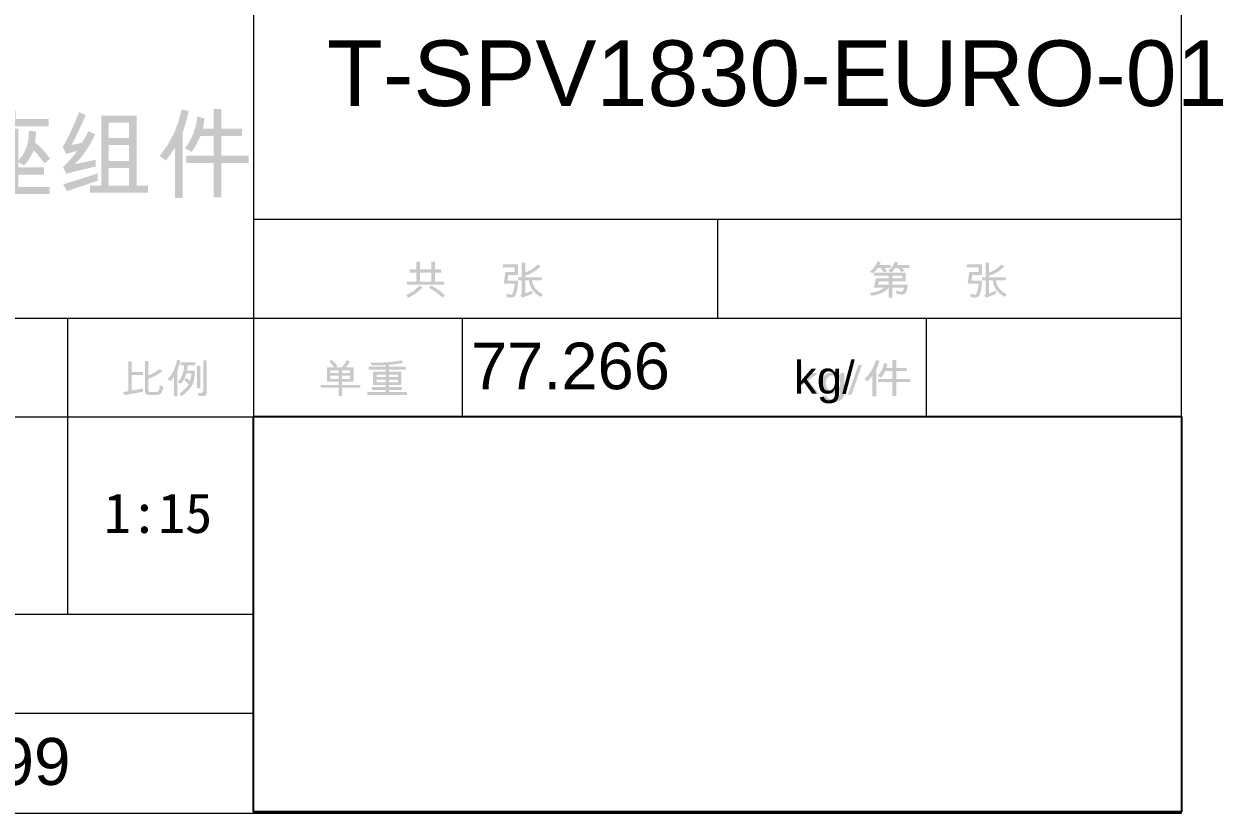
# Model space of a CAD drawing. Header units: millimetres. Extents: x 3 to 294, y 5 to 205.
# Drawn here: x 242.1 to 293.8, y 5.2 to 39.2 of the extents above; entities that cross this region are included whole.
import ezdxf

# ---------------------------------------------------------------- set-up
doc = ezdxf.new("R2010")
doc.units = ezdxf.units.MM
picture_1 = doc.add_image_def('image1.jpg', size_in_pixel=(151, 64))

msp = doc.modelspace()

# ---------------------------------------------------------------- hatches: boundary and pattern name
h = msp.add_hatch(color=7)
h.dxf.hatch_style = 2
h.paths.add_polyline_path([(243.222908, 33.412986), (243.136203, 33.337021), (243.066294, 33.278627), (243.013231, 33.237803), (242.977066, 33.214548), (242.848081, 33.395519), (242.728192, 33.548171), (242.617398, 33.672505), (242.515699, 33.768519), (242.431759, 33.577945), (242.335313, 33.407267), (242.226259, 33.256535), (242.104492, 33.125802), (241.85424, 33.272426), (241.85424, 33.037057), (242.968798, 33.037057), (242.968798, 32.726723), (241.85424, 32.726723), (241.85424, 32.201966), (243.204167, 32.201966), (243.204167, 31.893836), (240.254614, 31.893836), (240.254614, 32.201966), (241.531779, 32.201966), (241.531779, 32.726723), (240.492187, 32.726723), (240.492187, 33.037057), (241.531779, 33.037057), (241.531779, 33.396449), (241.34602, 33.243763), (241.145102, 33.474446), (240.932608, 33.667096), (240.854353, 33.519422), (240.758424, 33.384047), (240.644719, 33.261074), (240.513134, 33.150607), (240.262882, 33.285104), (240.228362, 32.867549), (240.135551, 32.468961), (239.984449, 32.089285), (239.775056, 31.728472), (239.496141, 31.9225), (239.62752, 32.133761), (239.732337, 32.333499), (239.810696, 32.521765), (239.8627, 32.698611), (239.896703, 32.885576), (239.920991, 33.104167), (239.935563, 33.354385), (239.940421, 33.636228), (239.940421, 35.118446), (241.385156, 35.118446), (241.385156, 35.486106), (241.74069, 35.486106), (241.74069, 35.118446), (243.162825, 35.118446), (243.162825, 34.810316), (240.262882, 34.810316), (240.262882, 33.357313), (240.396672, 33.481804), (240.511135, 33.615506), (240.606272, 33.758432), (240.682081, 33.910595), (240.738563, 34.072009), (240.775719, 34.242685), (240.793547, 34.422638), (240.792049, 34.611879), (241.100178, 34.556206), (241.08247, 34.277636), (241.029622, 33.971367), (241.285455, 33.768795), (241.531779, 33.518268), (241.531779, 34.708893), (241.85424, 34.708893), (241.85424, 33.31983), (242.06601, 33.593827), (242.213495, 33.903223), (242.296694, 34.248068), (242.315608, 34.628415), (242.625391, 34.581011), (242.610232, 34.358251), (242.581845, 34.103658), (242.740379, 33.97737), (242.900102, 33.820127), (243.060963, 33.631982)])
h = msp.add_hatch(color=7)
h.paths.add_polyline_path([(245.186337, 33.078398), (244.927179, 33.017446), (244.697478, 32.962746), (244.497231, 32.914299), (244.326441, 32.872106), (244.185106, 32.836165), (244.073226, 32.806477), (243.990802, 32.783041), (243.937834, 32.765859), (243.785147, 33.049184), (243.97933, 33.249791), (244.145091, 33.432416), (244.282326, 33.597057), (244.390933, 33.743715), (244.368936, 33.747237), (244.334433, 33.737169), (244.27926, 33.72183), (244.20352, 33.701271), (244.048559, 33.657587), (243.929566, 33.619691), (243.768611, 33.913489), (243.933976, 34.203204), (244.107608, 34.551521), (244.289509, 34.958542), (244.479679, 35.42437), (244.766862, 35.292079), (244.585805, 34.885187), (244.423041, 34.535191), (244.278675, 34.242143), (244.152808, 34.006093), (244.597639, 34.099249), (244.65934, 34.193291), (244.727037, 34.308366), (244.800727, 34.444421), (244.880412, 34.601406), (245.182478, 34.46746), (244.967608, 34.063557), (244.747156, 33.714225), (244.521123, 33.419462), (244.289509, 33.17927), (245.186337, 33.365581)])
h.paths.add_polyline_path([(247.44191, 31.947304), (244.948763, 31.947304), (244.948763, 32.257638), (245.43273, 32.257638), (245.43273, 35.275542), (246.955738, 35.275542), (246.955738, 32.257638), (247.44191, 32.257638)])
h.paths.add_polyline_path([(246.633277, 34.302096), (246.633277, 34.967413), (245.752986, 34.967413), (245.752986, 34.302096)])
h.paths.add_polyline_path([(246.633277, 33.311562), (246.633277, 34.010503), (245.752986, 34.010503), (245.752986, 33.311562)])
h.paths.add_polyline_path([(246.633277, 32.257638), (246.633277, 33.018315), (245.752986, 33.018315), (245.752986, 32.257638)])
h.paths.add_polyline_path([(245.279492, 32.464344), (243.954371, 32.020065), (243.797274, 32.311106), (244.094983, 32.403116), (244.360556, 32.485669), (244.593999, 32.558766), (244.795318, 32.622405), (244.964521, 32.676588), (245.101613, 32.721314), (245.206601, 32.756583), (245.279492, 32.782395)])
h = msp.add_hatch(color=7)
h.paths.add_polyline_path([(251.78273, 33.227226), (250.6125, 33.227226), (250.6125, 31.748867), (250.279566, 31.748867), (250.279566, 33.227226), (249.097209, 33.227226), (249.097209, 33.547482), (250.279566, 33.547482), (250.279566, 34.390842), (249.707404, 34.390842), (249.53136, 34.026902), (249.339193, 33.708437), (249.043741, 33.857265), (249.247148, 34.166187), (249.405132, 34.499293), (249.517743, 34.856584), (249.585035, 35.238059), (249.876627, 35.145455), (249.854372, 34.913256), (249.812687, 34.713302), (250.279566, 34.713302), (250.279566, 35.550598), (250.6125, 35.550598), (250.6125, 34.713302), (251.493342, 34.713302), (251.493342, 34.390842), (250.6125, 34.390842), (250.6125, 33.547482), (251.78273, 33.547482)])
h.paths.add_polyline_path([(249.198633, 35.46957), (249.140066, 35.196374), (249.0476, 34.859926), (248.936254, 34.508802), (248.936254, 31.724062), (248.615998, 31.724062), (248.615998, 33.898606), (248.225187, 33.332508), (247.95013, 33.526536), (248.285105, 33.98842), (248.554193, 34.476969), (248.757445, 34.992183), (248.894913, 35.534062)])
h = msp.add_hatch(color=7)
h.paths.add_polyline_path([(260.217889, 28.11447), (260.212928, 27.98273), (258.613301, 27.98273), (258.613301, 28.11447), (259.014035, 28.11447), (259.010176, 28.510243), (258.727403, 28.510243), (258.727403, 28.641983), (259.017893, 28.641983), (259.017893, 28.973815), (259.167273, 28.973815), (259.167273, 28.641983), (259.658406, 28.641983), (259.658406, 28.973815), (259.813848, 28.973815), (259.813848, 28.641983), (260.098275, 28.641983), (260.098275, 28.510243), (259.813848, 28.510243), (259.813848, 28.11447)])
h.paths.add_polyline_path([(259.658406, 28.11447), (259.658406, 28.510243), (259.167273, 28.510243), (259.167273, 28.11447)])
h.paths.add_polyline_path([(260.250962, 27.51089), (260.137963, 27.429861), (260.027599, 27.53932), (259.893361, 27.646144), (259.735352, 27.750384), (259.553675, 27.852092), (259.660059, 27.948555), (259.845793, 27.84211), (260.006153, 27.733649), (260.141193, 27.623226)])
h.paths.add_polyline_path([(259.286886, 27.862014), (258.988817, 27.60687), (258.666769, 27.419939), (258.582433, 27.530733), (258.891734, 27.706984), (259.160107, 27.948555)])
h = msp.add_hatch(color=7)
h.paths.add_polyline_path([(280.263332, 28.707027), (279.955202, 28.707027), (280.02252, 28.627652), (280.055524, 28.58135), (279.911656, 28.52237), (279.861978, 28.615318), (279.782121, 28.707027), (279.663058, 28.707027), (279.600289, 28.627721), (279.489977, 28.514101), (279.359339, 28.583003), (279.463208, 28.684194), (279.544134, 28.784404), (279.602115, 28.883683), (279.637151, 28.982083), (279.776609, 28.939088), (279.755525, 28.870118), (279.741882, 28.833806), (280.263332, 28.833806)])
h.paths.add_polyline_path([(279.462416, 28.702066), (279.19232, 28.702066), (279.2965, 28.574735), (279.16476, 28.508589), (279.09696, 28.617316), (279.019239, 28.702066), (278.903484, 28.702066), (278.815358, 28.595681), (278.689612, 28.481028), (278.560628, 28.546623), (278.67783, 28.650088), (278.771468, 28.757118), (278.841541, 28.867766), (278.88805, 28.982083), (279.026956, 28.949561), (279.011246, 28.900365), (278.974039, 28.828845), (279.462416, 28.828845)])
h.paths.add_polyline_path([(280.192776, 27.988242), (280.17934, 27.872168), (280.162184, 27.77692), (280.141307, 27.702445), (280.116709, 27.648693), (280.048013, 27.583237), (279.947485, 27.561601), (279.835864, 27.570283), (279.704399, 27.596328), (279.686761, 27.730824), (279.834004, 27.693135), (279.941973, 27.680664), (279.976011, 27.700508), (280.005914, 27.760039), (280.026998, 27.825082), (280.034026, 27.862014), (279.533523, 27.862014), (279.533523, 27.433719), (279.37808, 27.433719), (279.37808, 27.867526), (279.264478, 27.744855), (279.102197, 27.643112), (278.891133, 27.562351), (278.631183, 27.502621), (278.556218, 27.634362), (278.765301, 27.66877), (278.940277, 27.718215), (279.081147, 27.782647), (279.187911, 27.862014), (278.730953, 27.862014), (278.824109, 28.252825), (279.37808, 28.252825), (279.37808, 28.380707), (278.746939, 28.380707), (278.746939, 28.506936), (280.111748, 28.506936), (280.111748, 28.126597), (279.533523, 28.126597), (279.533523, 27.988242)])
h.paths.add_polyline_path([(279.962368, 28.252825), (279.962368, 28.380707), (279.533523, 28.380707), (279.533523, 28.252825)])
h.paths.add_polyline_path([(279.37808, 27.988242), (279.37808, 28.126597), (278.949235, 28.126597), (278.913957, 27.988242)])
h = msp.add_hatch(color=7)
h.paths.add_polyline_path([(264.474161, 27.552231), (264.376596, 27.459627), (264.19435, 27.575795), (264.033189, 27.739093), (263.914953, 27.942905), (263.861209, 28.180616), (263.709074, 28.180616), (263.709074, 27.611762), (264.007281, 27.726966), (264.007281, 27.590265), (263.578987, 27.426554), (263.490793, 27.525221), (263.5424, 27.554642), (263.559695, 27.593572), (263.559695, 28.180616), (263.400393, 28.180616), (263.400393, 28.306293), (263.559695, 28.306293), (263.559695, 28.929166), (263.709074, 28.929166), (263.709074, 28.498667), (263.995155, 28.645084), (264.254777, 28.859713), (264.36061, 28.76766), (264.202687, 28.629056), (264.041457, 28.517478), (263.876919, 28.432875), (263.709074, 28.375195), (263.709074, 28.306293), (264.417937, 28.306293), (264.417937, 28.180616), (263.997911, 28.180616), (264.040389, 28.001196), (264.133923, 27.836658), (264.278514, 27.687003)])
h.paths.add_polyline_path([(263.400393, 28.157465), (263.389162, 27.958132), (263.358501, 27.755078), (263.313715, 27.586682), (263.261487, 27.491046), (263.191138, 27.446122), (263.092264, 27.430963), (263.016196, 27.436613), (262.918631, 27.453012), (262.889968, 27.596328), (262.935168, 27.586751), (263.001865, 27.570972), (263.070078, 27.556847), (263.119274, 27.552231), (263.13693, 27.562687), (263.156756, 27.594123), (263.17865, 27.646644), (263.202507, 27.720351), (263.23999, 27.882064), (263.252668, 28.031788), (262.785237, 28.031788), (262.848627, 28.535048), (263.257629, 28.535048), (263.257629, 28.735139), (262.743896, 28.735139), (262.743896, 28.861367), (263.39874, 28.861367), (263.39874, 28.408268), (262.982021, 28.408268), (262.948948, 28.157465)])
h = msp.add_hatch(color=7)
h.paths.add_polyline_path([(284.468155, 27.552231), (284.37059, 27.459627), (284.188344, 27.575795), (284.027183, 27.739093), (283.909016, 27.942905), (283.855755, 28.180616), (283.70362, 28.180616), (283.70362, 27.611762), (284.001276, 27.726966), (284.001276, 27.590265), (283.573533, 27.426554), (283.485338, 27.525221), (283.536946, 27.554642), (283.55424, 27.593572), (283.55424, 28.180616), (283.394939, 28.180616), (283.394939, 28.306293), (283.55424, 28.306293), (283.55424, 28.929166), (283.70362, 28.929166), (283.70362, 28.498667), (283.988942, 28.645084), (284.24822, 28.859713), (284.354054, 28.76766), (284.196535, 28.629056), (284.035658, 28.517478), (283.87137, 28.432875), (283.70362, 28.375195), (283.70362, 28.306293), (284.41138, 28.306293), (284.41138, 28.180616), (283.991905, 28.180616), (284.034383, 28.001196), (284.127917, 27.836658), (284.272508, 27.687003)])
h.paths.add_polyline_path([(283.394939, 28.157465), (283.383708, 27.958132), (283.353047, 27.755078), (283.308743, 27.586682), (283.256584, 27.491046), (283.186028, 27.446122), (283.087361, 27.430963), (283.011362, 27.436613), (282.914279, 27.453012), (282.885616, 27.596328), (282.930333, 27.586751), (282.996962, 27.570972), (283.065174, 27.556847), (283.11437, 27.552231), (283.132027, 27.562687), (283.151853, 27.594123), (283.173747, 27.646644), (283.197604, 27.720351), (283.235087, 27.882064), (283.247764, 28.031788), (282.780885, 28.031788), (282.844275, 28.535048), (283.252725, 28.535048), (283.252725, 28.735139), (282.739544, 28.735139), (282.739544, 28.861367), (283.393285, 28.861367), (283.393285, 28.408268), (282.977118, 28.408268), (282.944045, 28.157465)])
h = msp.add_hatch(color=7)
h.paths.add_polyline_path([(248.109243, 23.587617), (248.077617, 23.434328), (248.025734, 23.324963), (247.953594, 23.25942), (247.861196, 23.237596), (247.499048, 23.237596), (247.42298, 23.248206), (247.363449, 23.279488), (247.325002, 23.328339), (247.312186, 23.392487), (247.312186, 24.692253), (247.465424, 24.692253), (247.465424, 24.075443), (247.705478, 24.179209), (247.952147, 24.348294), (248.068453, 24.258446), (247.770452, 24.0587), (247.465424, 23.935434), (247.465424, 23.427214), (247.487197, 23.37912), (247.535428, 23.363273), (247.816548, 23.363273), (247.874012, 23.376226), (247.910806, 23.415638), (247.936368, 23.500112), (247.959864, 23.648251)])
h.paths.add_polyline_path([(247.236118, 23.373194), (246.452841, 23.228225), (246.369608, 23.358312), (246.597811, 23.395794), (246.597811, 24.685638), (246.751049, 24.685638), (246.751049, 24.222617), (247.236118, 24.222617), (247.236118, 24.095838), (246.751049, 24.095838), (246.751049, 23.42556), (247.236118, 23.51155)])
h = msp.add_hatch(color=7)
h.paths.add_polyline_path([(248.844689, 24.707687), (248.816991, 24.605643), (248.770275, 24.461845), (248.714051, 24.299787), (248.714051, 23.181372), (248.566877, 23.181372), (248.566877, 24.014809), (248.511618, 23.935916), (248.422459, 23.840074), (248.293474, 23.905668), (248.437875, 24.08539), (248.555301, 24.286351), (248.645856, 24.5085), (248.709642, 24.751784)])
h.paths.add_polyline_path([(249.980744, 23.326892), (249.967842, 23.263339), (249.929205, 23.218234), (249.864937, 23.191629), (249.775141, 23.183576), (249.645054, 23.18523), (249.581113, 23.323585), (249.722224, 23.316419), (249.798843, 23.340122), (249.830814, 23.409575), (249.827506, 24.728633), (249.980744, 24.728633)])
h.paths.add_polyline_path([(249.495675, 24.507596), (249.15778, 24.507596), (249.145033, 24.383228), (249.133526, 24.286558), (249.468665, 24.286558), (249.459045, 24.073979), (249.432629, 23.891061), (249.389368, 23.73791), (249.329208, 23.614627), (249.250746, 23.506115), (249.152543, 23.398068), (249.034497, 23.290538), (248.896504, 23.183576), (248.791222, 23.283898), (248.934374, 23.392849), (249.051326, 23.498183), (249.14213, 23.600002), (249.206838, 23.698411), (249.11382, 23.790671), (249.000132, 23.864327), (249.090531, 23.964648), (249.173076, 23.910354), (249.261408, 23.826293), (249.295652, 23.972986), (249.318735, 24.159779), (249.105414, 24.159779), (249.001235, 23.902154), (248.865636, 23.714397), (248.725627, 23.784952), (248.84717, 23.935537), (248.933986, 24.106173), (248.986076, 24.296859), (249.003439, 24.507596), (248.861226, 24.507596), (248.861226, 24.633273), (249.495675, 24.633273)])
h.paths.add_polyline_path([(249.7112, 23.525881), (249.562923, 23.525881), (249.562923, 24.489957), (249.7112, 24.489957)])
h = msp.add_hatch(color=7)
h.paths.add_polyline_path([(256.596609, 23.546276), (255.810025, 23.546276), (255.810025, 23.190191), (255.661748, 23.190191), (255.661748, 23.546276), (254.890046, 23.546276), (254.890046, 23.665339), (255.661748, 23.665339), (255.661748, 23.808655), (255.161244, 23.808655), (255.161244, 24.428221), (255.46772, 24.428221), (255.38552, 24.548937), (255.258258, 24.669653), (255.365194, 24.744067), (255.498244, 24.630379), (255.624265, 24.467908), (255.56308, 24.429874), (255.802308, 24.428221), (255.918132, 24.56251), (256.007911, 24.733594), (256.144612, 24.676267), (256.068476, 24.536948), (255.98035, 24.428221), (256.308874, 24.428221), (256.308874, 23.808655), (255.810025, 23.808655), (255.810025, 23.665339), (256.596609, 23.665339)])
h.paths.add_polyline_path([(256.160598, 24.186237), (256.160598, 24.301441), (255.810025, 24.301441), (255.810025, 24.186237)])
h.paths.add_polyline_path([(255.661748, 24.186237), (255.661748, 24.301441), (255.310624, 24.301441), (255.310624, 24.186237)])
h.paths.add_polyline_path([(256.160598, 23.928819), (256.160598, 24.059457), (255.810025, 24.059457), (255.810025, 23.928819)])
h.paths.add_polyline_path([(255.661748, 23.928819), (255.661748, 24.059457), (255.310624, 24.059457), (255.310624, 23.928819)])
h = msp.add_hatch(color=7)
h.paths.add_polyline_path([(258.615554, 23.231532), (256.896313, 23.231532), (256.896313, 23.358312), (257.686205, 23.358312), (257.686205, 23.455326), (257.098058, 23.455326), (257.098058, 23.581003), (257.686205, 23.581003), (257.686205, 23.663685), (257.149872, 23.663685), (257.149872, 24.239154), (257.686205, 24.239154), (257.686205, 24.322938), (256.961357, 24.322938), (256.961357, 24.448615), (257.682346, 24.448615), (257.682346, 24.519722), (257.099712, 24.505942), (257.013722, 24.628312), (257.230901, 24.625004), (257.569175, 24.631326), (257.871275, 24.65036), (258.137202, 24.68221), (258.366955, 24.726979), (258.452945, 24.61839), (258.345458, 24.597418), (258.206552, 24.575877), (258.036226, 24.55382), (257.834482, 24.531298), (257.834482, 24.448615), (258.553817, 24.448615), (258.553817, 24.322938), (257.834482, 24.322938), (257.834482, 24.239154), (258.37357, 24.239154), (258.37357, 23.663685), (257.834482, 23.663685), (257.834482, 23.581003), (258.40058, 23.581003), (258.40058, 23.455326), (257.834482, 23.455326), (257.834482, 23.358312), (258.615554, 23.358312)])
h.paths.add_polyline_path([(258.224742, 24.011502), (258.224742, 24.113477), (257.834482, 24.113477), (257.834482, 24.011502)])
h.paths.add_polyline_path([(257.686205, 24.011502), (257.686205, 24.113477), (257.297598, 24.113477), (257.297598, 24.011502)])
h.paths.add_polyline_path([(258.224742, 23.783299), (258.224742, 23.892439), (257.834482, 23.892439), (257.834482, 23.783299)])
h.paths.add_polyline_path([(257.686205, 23.783299), (257.686205, 23.892439), (257.297598, 23.892439), (257.297598, 23.783299)])
h = msp.add_hatch(color=7)
h.dxf.hatch_style = 2
h.paths.add_polyline_path([(276.373184, 23.290389), (276.137264, 23.290389), (275.761335, 23.748449), (275.625736, 23.646474), (275.625736, 23.290389), (275.434465, 23.290389), (275.434465, 24.527867), (275.625736, 24.527867), (275.625736, 23.822863), (276.079938, 24.186114), (276.329087, 24.186114), (275.896383, 23.854282)])
h = msp.add_hatch(color=7)
h.dxf.hatch_style = 2
h.paths.add_polyline_path([(278.222689, 24.527867), (277.771243, 23.249048), (277.616903, 23.249048), (278.068348, 24.527867)])
h = msp.add_hatch(color=7)
h.paths.add_polyline_path([(280.302441, 23.788136), (279.699412, 23.788136), (279.699412, 23.185107), (279.527984, 23.185107), (279.527984, 23.788136), (278.918891, 23.788136), (278.918891, 23.919326), (279.527984, 23.919326), (279.527984, 24.263835), (279.232532, 24.263835), (279.141926, 24.114869), (279.043465, 23.98492), (278.890779, 24.045554), (278.995596, 24.171644), (279.076952, 24.307657), (279.13495, 24.453591), (279.169694, 24.609447), (279.320176, 24.571413), (279.287654, 24.395024), (279.527984, 24.395024), (279.527984, 24.737329), (279.699412, 24.737329), (279.699412, 24.395024), (280.153062, 24.395024), (280.153062, 24.263835), (279.699412, 24.263835), (279.699412, 23.919326), (280.302441, 23.919326)])
h.paths.add_polyline_path([(278.970705, 24.704256), (278.940526, 24.592497), (278.892984, 24.455107), (278.835106, 24.311791), (278.835106, 23.174634), (278.670293, 23.174634), (278.670293, 24.062641), (278.469099, 23.831682), (278.327437, 23.910506), (278.499916, 24.099116), (278.638598, 24.298631), (278.74338, 24.508997), (278.81416, 24.730163)])
h = msp.add_hatch(color=7)
h.paths.add_polyline_path([(277.46363, 23.411105), (277.451641, 23.244638), (277.415675, 23.126127), (277.349115, 23.042549), (277.245349, 22.980055), (277.110508, 22.94085), (276.952103, 22.927689), (276.776334, 22.944639), (276.632398, 22.995489), (276.536417, 23.084441), (276.504516, 23.215975), (276.691378, 23.193375), (276.715425, 23.131294), (276.766343, 23.08699), (276.844478, 23.06067), (276.949898, 23.051713), (277.079364, 23.063702), (277.16873, 23.099668), (277.224541, 23.152998), (277.253066, 23.217077), (277.264504, 23.299208), (277.2685, 23.407798), (277.127596, 23.319741), (276.954859, 23.290389), (276.755939, 23.322635), (276.600427, 23.419373), (276.499968, 23.565308), (276.466482, 23.745141), (276.498866, 23.926216), (276.596569, 24.074217), (276.667779, 24.131776), (276.751598, 24.172953), (276.848026, 24.197698), (276.957064, 24.205957), (277.138069, 24.174125), (277.282281, 24.078627), (277.28669, 24.186114), (277.46363, 24.186114)])
h.paths.add_polyline_path([(276.973049, 23.414412), (277.088391, 23.433567), (277.189676, 23.491582), (277.260645, 23.594866), (277.284485, 23.750654), (277.261817, 23.891696), (277.194086, 23.995944), (277.092731, 24.060437), (276.970293, 24.081934), (276.8462, 24.060023), (276.748153, 23.994291), (276.683936, 23.890249), (276.662715, 23.753961), (276.685108, 23.600999), (276.752563, 23.495992), (276.852677, 23.434738)])

# ---------------------------------------------------------------- linework, layer by layer
at = {"color": 9, "lineweight": 0, "true_color": 0xc0c0c0}
for points in [[(291.994167, 5.221111), (291.994167, 204.822778)], [(251.989167, 43.532778), (251.989167, 5.221111)], [(291.994167, 30.7975), (251.989167, 30.7975)], [(271.991667, 30.7975), (271.991667, 26.528889)], [(291.994167, 26.528889), (176.988611, 26.528889)], [(243.981111, 26.528889), (243.981111, 22.295556)], [(260.985, 26.528889), (260.985, 22.295556)], [(280.9875, 26.528889), (280.9875, 22.295556)], [(229.975833, 22.295556), (291.994167, 22.295556)], [(243.981111, 22.295556), (243.981111, 13.793611)], [(221.967778, 13.793611), (251.989167, 13.793611)], [(4.974167, 5.221111), (291.994167, 5.221111)]]:
    msp.add_lwpolyline(points, dxfattribs=at)
at = {"color": 190, "lineweight": 0, "true_color": 0x8000ff}
msp.add_lwpolyline([(221.967778, 9.525), (251.989167, 9.525)], dxfattribs=at)

# ---------------------------------------------------------------- texts
at = {"color": 7, "attachment_point": 1}
for s, insert, char_height in [('{\\fArialUnicodeMS|b0|i0|c0;T-SPV1830-EURO-01}', (255.159826, 38.511113), 2.824953), ('{\\fArialUnicodeMS|b0|i0|c0;77.266}', (261.370093, 25.488065), 2.006604), ('{\\fArialUnicodeMS|b0|i0|c0;kg/}', (275.290604, 24.698006), 1.40761), ('{\\fSimSun|b0|i0|c0;1:15}', (245.538518, 19.007156), 1.719874), ('{\\fArialUnicodeMS|b0|i0|c0;01.03.6999}', (229.950546, 8.454785), 2.025099)]:
    msp.add_mtext(s, dxfattribs=dict(at, insert=insert, char_height=char_height))

# ---------------------------------------------------------------- pictures from other files: only their frames are drawn
image = msp.add_image(picture_1, insert=(252.000001, 5.269995), size_in_units=(40.000051, 17.03392))
image.dxf.flags = 7

doc.saveas('drawing.dxf')
